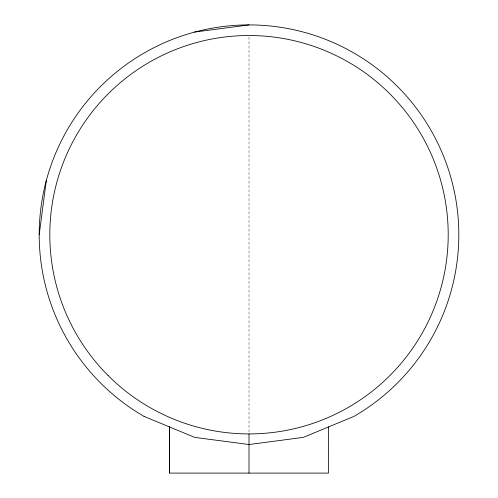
<?xml version="1.0" encoding="UTF-8"?>
<svg xmlns="http://www.w3.org/2000/svg" width="498" height="498" viewBox="0 0 498 498"><rect width="100%" height="100%" fill="white"/><g stroke="black" fill="none" stroke-linecap="round" stroke-linejoin="round"><path stroke-width="0.37" stroke-dasharray="2.49 1.87" d="M249.006 37.082L249.006 433.136"/><path stroke-width="0.75" d="M328.612 426.904L328.443 473.1L169.563 473.1L169.388 426.892L169.563 473.1M39.193 234.72L46.333 180.407M194.693 32.046L249.006 24.912M144.09 416.415L194.699 437.381L249.006 444.533L303.307 437.381L353.91 416.421A209.814 209.814 0 0 0 409.73 99.855A209.814 209.814 0 0 0 88.283 99.855A209.814 209.814 0 0 0 144.103 416.421M249.006 433.914L249.006 473.1M108.153 375.573A199.194 199.194 0 0 0 441.415 286.275A199.194 199.194 0 0 0 197.451 42.311A199.194 199.194 0 0 0 108.153 375.573"/></g></svg>
